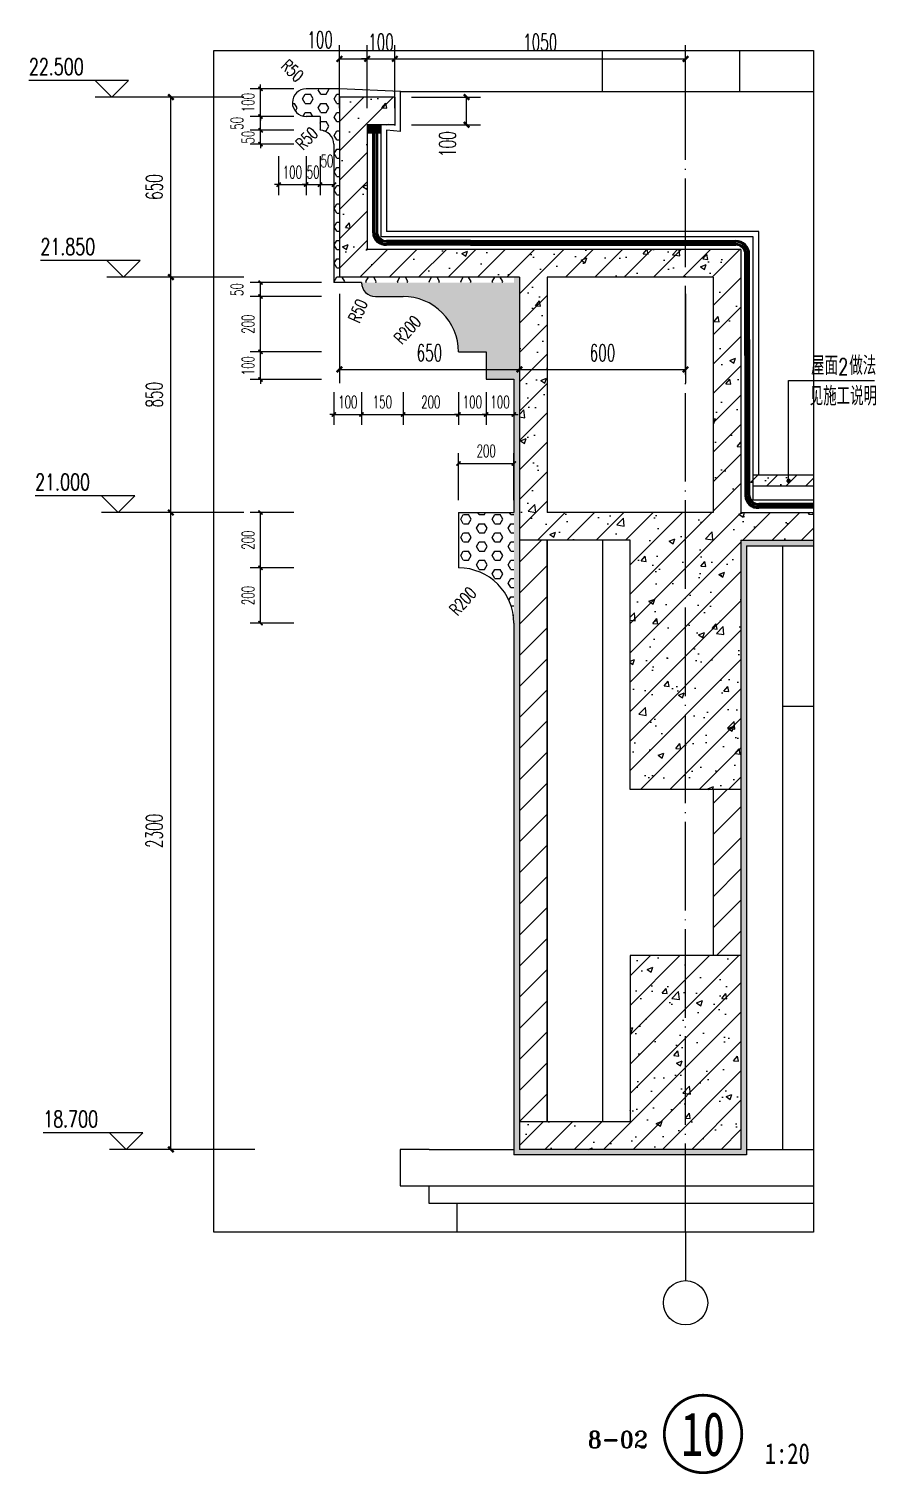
# Model space of a CAD drawing. Extents: x 0 to 125661, y -104936 to 8656.
# Drawn here: x 36969 to 40030, y -74824 to -69605 of the extents above; entities that cross this region are included whole.
import ezdxf
from ezdxf.enums import TextEntityAlignment as Align

# ---------------------------------------------------------------- set-up
doc = ezdxf.new("R2010")
doc.units = 0
doc.header["$LTSCALE"] = 800
doc.header["$MEASUREMENT"] = 0
doc.linetypes.add('DOTE', pattern=[2.42, 2, -0.2, 0.02, -0.2])
doc.linetypes.add('HIDDEN2', pattern=[0.1875, 0.125, -0.0625])
doc.layers.get('0').update_dxf_attribs({"linetype": 'CONTINUOUS'})
doc.layers.get('Defpoints').update_dxf_attribs({"color": 1, "linetype": 'CONTINUOUS'})
for name, color, linetype in [('A-立面看线', 117, 'CONTINUOUS'), ('A-装饰构件', 197, 'CONTINUOUS'), ('AXIS', 3, 'CONTINUOUS'), ('AXIS_TEXT', 7, 'CONTINUOUS'), ('DIM_ELEV', 3, 'CONTINUOUS'), ('DIM_IDEN', 3, 'CONTINUOUS'), ('DIM_LEAD', 3, 'CONTINUOUS'), ('DOTE', 28, 'CONTINUOUS'), ('PUB_DIM', 3, 'CONTINUOUS'), ('PUB_HATCH', 8, 'CONTINUOUS'), ('PUB_TEXT', 7, 'CONTINUOUS'), ('QIANG', 167, 'CONTINUOUS'), ('WALL', 50, 'CONTINUOUS'), ('图框', 107, 'CONTINUOUS'), ('看线1', 7, 'CONTINUOUS'), ('防水', 249, 'CONTINUOUS'), ('面层', 123, 'CONTINUOUS')]:
    doc.layers.add(name, color=color, linetype=linetype)
doc.styles.add('_TCH_DIM', font='SIMPLEX', dxfattribs={"bigfont": 'GBCBIG'})
doc.styles.add('COMPLEX', font='COMPLEX')
doc.styles.add('DIM_FONT', font='SIMPLEX.shx', dxfattribs={"width": 0.6})
doc.styles.add('ht', font='SIMHEI.TTF')
doc.styles.add('TKZ1_tjhts.shx', font='tjromant.shx', dxfattribs={"bigfont": 'tjhts.shx'})
doc.styles.add('房间名称', font='SIMHEI.TTF', dxfattribs={"width": 0.8})
doc.dimstyles.new('DIMN15', dxfattribs={"dimscale": 0.15, "dimtxt": 300, "dimasz": 100, "dimexe": 250, "dimexo": 300, "dimgap": 150, "dimtad": 1, "dimdec": 0, "dimzin": 0, "dimdsep": 46, "dimtxsty": 'DIM_FONT', "dimblk": 'ARCHTICK', "dimcen": 0.09, "dimclrt": 7, "dimazin": 2, "dimtfac": 1, "dimtdec": 0, "dimtix": 1, "dimtmove": 2, "dimatfit": 3, "dimfxl": 0, "dimtolj": 1, "dimtzin": 0, "dimarcsym": 0})
doc.dimstyles.new('DIMN20', dxfattribs={"dimscale": 0.2, "dimtxt": 300, "dimasz": 100, "dimexe": 250, "dimexo": 300, "dimgap": 150, "dimtad": 1, "dimdec": 0, "dimzin": 0, "dimdsep": 46, "dimtxsty": 'DIM_FONT', "dimblk": 'ARCHTICK', "dimcen": 0.09, "dimclrt": 7, "dimazin": 2, "dimtfac": 1, "dimtdec": 0, "dimtix": 1, "dimtmove": 2, "dimatfit": 3, "dimfxl": 0, "dimtolj": 1, "dimtzin": 0, "dimarcsym": 0})
pattern_1 = [(0, (-236181.567, -91090.367), (0, 32.99556), [19.05, -38.1]), (120, (-236181.567, -91090.367), (-28.574993, -16.49778), [19.05, -38.1]), (60, (-236162.517, -91090.367), (-28.574993, 16.49778), [19.05, -38.1])]

# ---------------------------------------------------------------- blocks, each defined once
blk = doc.blocks.new('_ArchTick')
at = {"color": 0, "linetype": 'ByBlock', "const_width": 0.4}
blk.add_lwpolyline([(-0.5, -0.5), (0.5, 0.5)], dxfattribs=at)
blk = doc.blocks.new('*D614')
at = {"layer": 'Defpoints', "color": 0}
for p in [(37805.9, -71351.5), (37970.9, -71351.5), (37970.9, -71551.5)]:
    blk.add_point(p, dxfattribs=at)
at = {"layer": 'PUB_DIM', "color": 0, "lineweight": -2}
for p, q in [((37925.9, -71351.5), (37768.4, -71351.5)), ((37805.9, -71551.5), (37805.9, -71351.5)), ((37925.9, -71551.5), (37768.4, -71551.5))]:
    blk.add_line(p, q, dxfattribs=at)
at = {"layer": 'PUB_DIM', "color": 0, "lineweight": -2, "xscale": 15, "yscale": 15, "zscale": 15}
for p, rotation in [((37805.9, -71351.5), 90), ((37805.9, -71551.5), 270)]:
    blk.add_blockref('_ArchTick', p, dxfattribs=dict(at, rotation=rotation))
at = {"layer": 'PUB_DIM', "color": 7, "insert": (37760.9, -71451.5), "char_height": 45, "attachment_point": 5, "rotation": 90, "style": 'DIM_FONT'}
blk.add_mtext('\\A1;200', dxfattribs=at)
blk = doc.blocks.new('*D615')
at = {"layer": 'Defpoints', "color": 0}
for p in [(37805.9, -71551.5), (37970.9, -71551.5), (37970.9, -71751.5)]:
    blk.add_point(p, dxfattribs=at)
at = {"layer": 'PUB_DIM', "color": 0, "lineweight": -2}
for p, q in [((37925.9, -71551.5), (37768.4, -71551.5)), ((37805.9, -71751.5), (37805.9, -71551.5)), ((37925.9, -71751.5), (37768.4, -71751.5))]:
    blk.add_line(p, q, dxfattribs=at)
at = {"layer": 'PUB_DIM', "color": 0, "lineweight": -2, "xscale": 15, "yscale": 15, "zscale": 15}
for p, rotation in [((37805.9, -71551.5), 90), ((37805.9, -71751.5), 270)]:
    blk.add_blockref('_ArchTick', p, dxfattribs=dict(at, rotation=rotation))
at = {"layer": 'PUB_DIM', "color": 7, "insert": (37760.9, -71651.5), "char_height": 45, "attachment_point": 5, "rotation": 90, "style": 'DIM_FONT'}
blk.add_mtext('\\A1;200', dxfattribs=at)
blk = doc.blocks.new('*D616')
at = {"layer": 'Defpoints', "color": 0}
for p in [(37805.9, -70521.5), (38070.9, -70521.5), (38070.9, -70571.5)]:
    blk.add_point(p, dxfattribs=at)
at = {"layer": 'PUB_DIM', "color": 0, "lineweight": -2}
for p, q in [((38025.9, -70521.5), (37768.4, -70521.5)), ((37805.9, -70571.5), (37805.9, -70521.5)), ((38025.9, -70571.5), (37768.4, -70571.5))]:
    blk.add_line(p, q, dxfattribs=at)
at = {"layer": 'PUB_DIM', "color": 0, "lineweight": -2, "xscale": 15, "yscale": 15, "zscale": 15}
for p, rotation in [((37805.9, -70521.5), 90), ((37805.9, -70571.5), 270)]:
    blk.add_blockref('_ArchTick', p, dxfattribs=dict(at, rotation=rotation))
at = {"layer": 'PUB_DIM', "color": 7, "insert": (37720.7, -70546.5), "char_height": 45, "attachment_point": 5, "rotation": 90, "style": 'DIM_FONT'}
blk.add_mtext('\\A1;50', dxfattribs=at)
blk = doc.blocks.new('*D617')
at = {"layer": 'Defpoints', "color": 0}
for p in [(37805.9, -70571.5), (38070.9, -70571.5), (38070.9, -70771.5)]:
    blk.add_point(p, dxfattribs=at)
at = {"layer": 'PUB_DIM', "color": 0, "lineweight": -2}
for p, q in [((38025.9, -70571.5), (37768.4, -70571.5)), ((37805.9, -70771.5), (37805.9, -70571.5)), ((38025.9, -70771.5), (37768.4, -70771.5))]:
    blk.add_line(p, q, dxfattribs=at)
at = {"layer": 'PUB_DIM', "color": 0, "lineweight": -2, "xscale": 15, "yscale": 15, "zscale": 15}
for p, rotation in [((37805.9, -70571.5), 90), ((37805.9, -70771.5), 270)]:
    blk.add_blockref('_ArchTick', p, dxfattribs=dict(at, rotation=rotation))
at = {"layer": 'PUB_DIM', "color": 7, "insert": (37760.9, -70671.5), "char_height": 45, "attachment_point": 5, "rotation": 90, "style": 'DIM_FONT'}
blk.add_mtext('\\A1;200', dxfattribs=at)
blk = doc.blocks.new('*D618')
at = {"layer": 'Defpoints', "color": 0}
for p in [(37805.9, -70771.5), (38070.9, -70771.5), (38070.9, -70871.5)]:
    blk.add_point(p, dxfattribs=at)
at = {"layer": 'PUB_DIM', "color": 0, "lineweight": -2}
for p, q in [((37805.9, -70771.5), (37805.9, -70756.5)), ((38025.9, -70771.5), (37768.4, -70771.5)), ((37805.9, -70871.5), (37805.9, -70771.5)), ((38025.9, -70871.5), (37768.4, -70871.5)), ((37805.9, -70871.5), (37805.9, -70886.5))]:
    blk.add_line(p, q, dxfattribs=at)
at = {"layer": 'PUB_DIM', "color": 0, "lineweight": -2, "xscale": 15, "yscale": 15, "zscale": 15}
for p, rotation in [((37805.9, -70771.5), 270), ((37805.9, -70871.5), 90)]:
    blk.add_blockref('_ArchTick', p, dxfattribs=dict(at, rotation=rotation))
at = {"layer": 'PUB_DIM', "color": 7, "insert": (37760.9, -70821.5), "char_height": 45, "attachment_point": 5, "rotation": 90, "style": 'DIM_FONT'}
blk.add_mtext('\\A1;100', dxfattribs=at)
blk = doc.blocks.new('*D619')
at = {"layer": 'Defpoints', "color": 0}
for p in [(37805.9, -69821.4), (37970.9, -69821.4), (37970.9, -69921.5)]:
    blk.add_point(p, dxfattribs=at)
at = {"layer": 'PUB_DIM', "color": 0, "lineweight": -2}
for p, q in [((37925.9, -69821.4), (37768.4, -69821.4)), ((37805.9, -69821.4), (37805.9, -69806.4)), ((37805.9, -69921.5), (37805.9, -69821.4)), ((37925.9, -69921.5), (37768.4, -69921.5)), ((37805.9, -69921.5), (37805.9, -69936.5))]:
    blk.add_line(p, q, dxfattribs=at)
at = {"layer": 'PUB_DIM', "color": 0, "lineweight": -2, "xscale": 15, "yscale": 15, "zscale": 15}
for p, rotation in [((37805.9, -69821.4), 270), ((37805.9, -69921.5), 90)]:
    blk.add_blockref('_ArchTick', p, dxfattribs=dict(at, rotation=rotation))
at = {"layer": 'PUB_DIM', "color": 7, "insert": (37760.9, -69871.4), "char_height": 45, "attachment_point": 5, "rotation": 90, "style": 'DIM_FONT'}
blk.add_mtext('\\A1;100', dxfattribs=at)
blk = doc.blocks.new('*D620')
at = {"layer": 'Defpoints', "color": 0}
for p in [(37805.9, -69921.5), (37970.9, -69921.5), (37970.9, -69971.5)]:
    blk.add_point(p, dxfattribs=at)
at = {"layer": 'PUB_DIM', "color": 0, "lineweight": -2}
for p, q in [((37925.9, -69921.5), (37768.4, -69921.5)), ((37805.9, -69971.5), (37805.9, -69921.5)), ((37925.9, -69971.5), (37768.4, -69971.5))]:
    blk.add_line(p, q, dxfattribs=at)
at = {"layer": 'PUB_DIM', "color": 0, "lineweight": -2, "xscale": 15, "yscale": 15, "zscale": 15}
for p, rotation in [((37805.9, -69921.5), 90), ((37805.9, -69971.5), 270)]:
    blk.add_blockref('_ArchTick', p, dxfattribs=dict(at, rotation=rotation))
at = {"layer": 'PUB_DIM', "color": 7, "insert": (37720.7, -69946.5), "char_height": 45, "attachment_point": 5, "rotation": 90, "style": 'DIM_FONT'}
blk.add_mtext('\\A1;50', dxfattribs=at)
blk = doc.blocks.new('*D621')
at = {"layer": 'Defpoints', "color": 0}
for p in [(37805.9, -69971.5), (37970.9, -69971.5), (37970.9, -70021.5)]:
    blk.add_point(p, dxfattribs=at)
at = {"layer": 'PUB_DIM', "color": 0, "lineweight": -2}
for p, q in [((37925.9, -69971.5), (37768.4, -69971.5)), ((37805.9, -69971.5), (37805.9, -69956.5)), ((37805.9, -70021.5), (37805.9, -69971.5)), ((37925.9, -70021.5), (37768.4, -70021.5)), ((37805.9, -70021.5), (37805.9, -70036.5))]:
    blk.add_line(p, q, dxfattribs=at)
at = {"layer": 'PUB_DIM', "color": 0, "lineweight": -2, "xscale": 15, "yscale": 15, "zscale": 15}
for p, rotation in [((37805.9, -69971.5), 270), ((37805.9, -70021.5), 90)]:
    blk.add_blockref('_ArchTick', p, dxfattribs=dict(at, rotation=rotation))
at = {"layer": 'PUB_DIM', "color": 7, "insert": (37760.9, -69996.5), "char_height": 45, "attachment_point": 5, "rotation": 90, "style": 'DIM_FONT'}
blk.add_mtext('\\A1;50', dxfattribs=at)
blk = doc.blocks.new('*D622')
at = {"layer": 'Defpoints', "color": 0}
for p in [(38020.9, -70019.8), (38070.9, -70019.8), (38070.9, -70167.7)]:
    blk.add_point(p, dxfattribs=at)
at = {"layer": 'PUB_DIM', "color": 0, "lineweight": -2}
for p, q in [((38020.9, -70064.8), (38020.9, -70205.2)), ((38070.9, -70064.8), (38070.9, -70205.2)), ((38020.9, -70167.7), (38070.9, -70167.7))]:
    blk.add_line(p, q, dxfattribs=at)
at = {"layer": 'PUB_DIM', "color": 0, "lineweight": -2, "xscale": 15, "yscale": 15, "zscale": 15, "rotation": 180}
blk.add_blockref('_ArchTick', (38020.9, -70167.7), dxfattribs=at)
at = {"layer": 'PUB_DIM', "color": 0, "lineweight": -2, "xscale": 15, "yscale": 15, "zscale": 15}
blk.add_blockref('_ArchTick', (38070.9, -70167.7), dxfattribs=at)
at = {"layer": 'PUB_DIM', "color": 7, "insert": (38045.9, -70082.6), "char_height": 45, "attachment_point": 5, "style": 'DIM_FONT'}
blk.add_mtext('\\A1;50', dxfattribs=at)
blk = doc.blocks.new('*D623')
at = {"layer": 'Defpoints', "color": 0}
for p in [(37970.7, -70019.8), (38020.9, -70019.8), (38020.9, -70167.7)]:
    blk.add_point(p, dxfattribs=at)
at = {"layer": 'PUB_DIM', "color": 0, "lineweight": -2}
for p, q in [((37970.7, -70064.8), (37970.7, -70205.2)), ((38020.9, -70064.8), (38020.9, -70205.2)), ((37970.7, -70167.7), (37955.7, -70167.7)), ((37970.7, -70167.7), (38020.9, -70167.7)), ((38020.9, -70167.7), (38035.9, -70167.7))]:
    blk.add_line(p, q, dxfattribs=at)
at = {"layer": 'PUB_DIM', "color": 0, "lineweight": -2, "xscale": 15, "yscale": 15, "zscale": 15}
blk.add_blockref('_ArchTick', (37970.7, -70167.7), dxfattribs=at)
at = {"layer": 'PUB_DIM', "color": 0, "lineweight": -2, "xscale": 15, "yscale": 15, "zscale": 15, "rotation": 180}
blk.add_blockref('_ArchTick', (38020.9, -70167.7), dxfattribs=at)
at = {"layer": 'PUB_DIM', "color": 7, "insert": (37995.8, -70122.7), "char_height": 45, "attachment_point": 5, "style": 'DIM_FONT'}
blk.add_mtext('\\A1;50', dxfattribs=at)
blk = doc.blocks.new('*D624')
at = {"layer": 'Defpoints', "color": 0}
for p in [(37870.9, -70019.8), (37970.7, -70019.8), (37970.7, -70167.7)]:
    blk.add_point(p, dxfattribs=at)
at = {"layer": 'PUB_DIM', "color": 0, "lineweight": -2}
for p, q in [((37870.9, -70064.8), (37870.9, -70205.2)), ((37970.7, -70064.8), (37970.7, -70205.2)), ((37870.9, -70167.7), (37855.9, -70167.7)), ((37870.9, -70167.7), (37970.7, -70167.7)), ((37970.7, -70167.7), (37985.7, -70167.7))]:
    blk.add_line(p, q, dxfattribs=at)
at = {"layer": 'PUB_DIM', "color": 0, "lineweight": -2, "xscale": 15, "yscale": 15, "zscale": 15}
blk.add_blockref('_ArchTick', (37870.9, -70167.7), dxfattribs=at)
at = {"layer": 'PUB_DIM', "color": 0, "lineweight": -2, "xscale": 15, "yscale": 15, "zscale": 15, "rotation": 180}
blk.add_blockref('_ArchTick', (37970.7, -70167.7), dxfattribs=at)
at = {"layer": 'PUB_DIM', "color": 7, "insert": (37920.8, -70122.7), "char_height": 45, "attachment_point": 5, "style": 'DIM_FONT'}
blk.add_mtext('\\A1;100', dxfattribs=at)
blk = doc.blocks.new('*D625')
at = {"layer": 'Defpoints', "color": 0}
for p in [(38721.1, -71174.4), (38521.1, -71351.5), (38721.1, -71351.5)]:
    blk.add_point(p, dxfattribs=at)
at = {"layer": 'PUB_DIM', "color": 0, "lineweight": -2}
for p, q in [((38521.1, -71306.5), (38521.1, -71136.9)), ((38521.1, -71174.4), (38721.1, -71174.4)), ((38721.1, -71306.5), (38721.1, -71136.9))]:
    blk.add_line(p, q, dxfattribs=at)
at = {"layer": 'PUB_DIM', "color": 0, "lineweight": -2, "xscale": 15, "yscale": 15, "zscale": 15, "rotation": 180}
blk.add_blockref('_ArchTick', (38521.1, -71174.4), dxfattribs=at)
at = {"layer": 'PUB_DIM', "color": 0, "lineweight": -2, "xscale": 15, "yscale": 15, "zscale": 15}
blk.add_blockref('_ArchTick', (38721.1, -71174.4), dxfattribs=at)
at = {"layer": 'PUB_DIM', "color": 7, "insert": (38621.1, -71129.4), "char_height": 45, "attachment_point": 5, "style": 'DIM_FONT'}
blk.add_mtext('\\A1;200', dxfattribs=at)
blk = doc.blocks.new('*D626')
at = {"layer": 'Defpoints', "color": 0}
for p in [(38070.9, -70871.5), (38171, -70871.5), (38171, -70997.8)]:
    blk.add_point(p, dxfattribs=at)
at = {"layer": 'PUB_DIM', "color": 0, "lineweight": -2}
for p, q in [((38070.9, -70916.5), (38070.9, -71035.3)), ((38171, -70916.5), (38171, -71035.3)), ((38070.9, -70997.8), (38055.9, -70997.8)), ((38070.9, -70997.8), (38171, -70997.8)), ((38171, -70997.8), (38186, -70997.8))]:
    blk.add_line(p, q, dxfattribs=at)
at = {"layer": 'PUB_DIM', "color": 0, "lineweight": -2, "xscale": 15, "yscale": 15, "zscale": 15}
blk.add_blockref('_ArchTick', (38070.9, -70997.8), dxfattribs=at)
at = {"layer": 'PUB_DIM', "color": 0, "lineweight": -2, "xscale": 15, "yscale": 15, "zscale": 15, "rotation": 180}
blk.add_blockref('_ArchTick', (38171, -70997.8), dxfattribs=at)
at = {"layer": 'PUB_DIM', "color": 7, "insert": (38121, -70952.8), "char_height": 45, "attachment_point": 5, "style": 'DIM_FONT'}
blk.add_mtext('\\A1;100', dxfattribs=at)
blk = doc.blocks.new('*D627')
at = {"layer": 'Defpoints', "color": 0}
for p in [(38171, -70871.5), (38321, -70871.5), (38321, -70997.8)]:
    blk.add_point(p, dxfattribs=at)
at = {"layer": 'PUB_DIM', "color": 0, "lineweight": -2}
for p, q in [((38171, -70916.5), (38171, -71035.3)), ((38321, -70916.5), (38321, -71035.3)), ((38171, -70997.8), (38321, -70997.8))]:
    blk.add_line(p, q, dxfattribs=at)
at = {"layer": 'PUB_DIM', "color": 0, "lineweight": -2, "xscale": 15, "yscale": 15, "zscale": 15, "rotation": 180}
blk.add_blockref('_ArchTick', (38171, -70997.8), dxfattribs=at)
at = {"layer": 'PUB_DIM', "color": 0, "lineweight": -2, "xscale": 15, "yscale": 15, "zscale": 15}
blk.add_blockref('_ArchTick', (38321, -70997.8), dxfattribs=at)
at = {"layer": 'PUB_DIM', "color": 7, "insert": (38246, -70952.8), "char_height": 45, "attachment_point": 5, "style": 'DIM_FONT'}
blk.add_mtext('\\A1;150', dxfattribs=at)
blk = doc.blocks.new('*D628')
at = {"layer": 'Defpoints', "color": 0}
for p in [(38321, -70871.5), (38521, -70871.5), (38521, -70997.8)]:
    blk.add_point(p, dxfattribs=at)
at = {"layer": 'PUB_DIM', "color": 0, "lineweight": -2}
for p, q in [((38321, -70916.5), (38321, -71035.3)), ((38521, -70916.5), (38521, -71035.3)), ((38321, -70997.8), (38521, -70997.8))]:
    blk.add_line(p, q, dxfattribs=at)
at = {"layer": 'PUB_DIM', "color": 0, "lineweight": -2, "xscale": 15, "yscale": 15, "zscale": 15, "rotation": 180}
blk.add_blockref('_ArchTick', (38321, -70997.8), dxfattribs=at)
at = {"layer": 'PUB_DIM', "color": 0, "lineweight": -2, "xscale": 15, "yscale": 15, "zscale": 15}
blk.add_blockref('_ArchTick', (38521, -70997.8), dxfattribs=at)
at = {"layer": 'PUB_DIM', "color": 7, "insert": (38421, -70952.8), "char_height": 45, "attachment_point": 5, "style": 'DIM_FONT'}
blk.add_mtext('\\A1;200', dxfattribs=at)
blk = doc.blocks.new('*D629')
at = {"layer": 'Defpoints', "color": 0}
for p in [(38521, -70871.5), (38621.1, -70871.5), (38621.1, -70997.8)]:
    blk.add_point(p, dxfattribs=at)
at = {"layer": 'PUB_DIM', "color": 0, "lineweight": -2}
for p, q in [((38521, -70916.5), (38521, -71035.3)), ((38621.1, -70916.5), (38621.1, -71035.3)), ((38521, -70997.8), (38506, -70997.8)), ((38521, -70997.8), (38621.1, -70997.8)), ((38621.1, -70997.8), (38636.1, -70997.8))]:
    blk.add_line(p, q, dxfattribs=at)
at = {"layer": 'PUB_DIM', "color": 0, "lineweight": -2, "xscale": 15, "yscale": 15, "zscale": 15}
blk.add_blockref('_ArchTick', (38521, -70997.8), dxfattribs=at)
at = {"layer": 'PUB_DIM', "color": 0, "lineweight": -2, "xscale": 15, "yscale": 15, "zscale": 15, "rotation": 180}
blk.add_blockref('_ArchTick', (38621.1, -70997.8), dxfattribs=at)
at = {"layer": 'PUB_DIM', "color": 7, "insert": (38571.1, -70952.8), "char_height": 45, "attachment_point": 5, "style": 'DIM_FONT'}
blk.add_mtext('\\A1;100', dxfattribs=at)
blk = doc.blocks.new('*D630')
at = {"layer": 'Defpoints', "color": 0}
for p in [(38621.1, -70871.5), (38721.1, -70871.5), (38721.1, -70997.8)]:
    blk.add_point(p, dxfattribs=at)
at = {"layer": 'PUB_DIM', "color": 0, "lineweight": -2}
for p, q in [((38621.1, -70916.5), (38621.1, -71035.3)), ((38721.1, -70916.5), (38721.1, -71035.3)), ((38621.1, -70997.8), (38606.1, -70997.8)), ((38621.1, -70997.8), (38721.1, -70997.8)), ((38721.1, -70997.8), (38736.1, -70997.8))]:
    blk.add_line(p, q, dxfattribs=at)
at = {"layer": 'PUB_DIM', "color": 0, "lineweight": -2, "xscale": 15, "yscale": 15, "zscale": 15}
blk.add_blockref('_ArchTick', (38621.1, -70997.8), dxfattribs=at)
at = {"layer": 'PUB_DIM', "color": 0, "lineweight": -2, "xscale": 15, "yscale": 15, "zscale": 15, "rotation": 180}
blk.add_blockref('_ArchTick', (38721.1, -70997.8), dxfattribs=at)
at = {"layer": 'PUB_DIM', "color": 7, "insert": (38671.1, -70952.8), "char_height": 45, "attachment_point": 5, "style": 'DIM_FONT'}
blk.add_mtext('\\A1;100', dxfattribs=at)
blk = doc.blocks.new('*D631')
at = {"layer": 'Defpoints', "color": 0}
for p in [(38290.9, -69851.5), (38550.3, -69851.5), (38290.9, -69951.5)]:
    blk.add_point(p, dxfattribs=at)
at = {"layer": 'PUB_DIM', "color": 0, "lineweight": -2}
for p, q in [((38350.9, -69851.5), (38600.3, -69851.5)), ((38550.3, -69951.5), (38550.3, -69851.5)), ((38350.9, -69951.5), (38600.3, -69951.5))]:
    blk.add_line(p, q, dxfattribs=at)
at = {"layer": 'PUB_DIM', "color": 0, "lineweight": -2, "xscale": 20, "yscale": 20, "zscale": 20}
for p, rotation in [((38550.3, -69851.5), 90), ((38550.3, -69951.5), 270)]:
    blk.add_blockref('_ArchTick', p, dxfattribs=dict(at, rotation=rotation))
at = {"layer": 'PUB_DIM', "color": 7, "insert": (38481.3, -70021.5), "char_height": 60, "attachment_point": 5, "rotation": 90, "style": 'DIM_FONT'}
blk.add_mtext('\\A1;100', dxfattribs=at)
blk = doc.blocks.new('*D632')
at = {"layer": 'Defpoints', "color": 0}
for p in [(37482, -71351.5), (37805.9, -71351.5), (37805.9, -73651.5)]:
    blk.add_point(p, dxfattribs=at)
at = {"layer": 'PUB_DIM', "color": 0, "lineweight": -2}
for p, q in [((37745.9, -71351.5), (37432, -71351.5)), ((37482, -73651.5), (37482, -71351.5)), ((37745.9, -73651.5), (37432, -73651.5))]:
    blk.add_line(p, q, dxfattribs=at)
at = {"layer": 'PUB_DIM', "color": 0, "lineweight": -2, "xscale": 20, "yscale": 20, "zscale": 20}
for p, rotation in [((37482, -71351.5), 90), ((37482, -73651.5), 270)]:
    blk.add_blockref('_ArchTick', p, dxfattribs=dict(at, rotation=rotation))
at = {"layer": 'PUB_DIM', "color": 7, "insert": (37422, -72501.5), "char_height": 60, "attachment_point": 5, "rotation": 90, "style": 'DIM_FONT'}
blk.add_mtext('\\A1;2300', dxfattribs=at)
blk = doc.blocks.new('*D633')
at = {"layer": 'Defpoints', "color": 0}
for p in [(37482, -70501.5), (37805.9, -70501.5), (37805.9, -71351.5)]:
    blk.add_point(p, dxfattribs=at)
at = {"layer": 'PUB_DIM', "color": 0, "lineweight": -2}
for p, q in [((37745.9, -70501.5), (37432, -70501.5)), ((37482, -71351.5), (37482, -70501.5)), ((37745.9, -71351.5), (37432, -71351.5))]:
    blk.add_line(p, q, dxfattribs=at)
at = {"layer": 'PUB_DIM', "color": 0, "lineweight": -2, "xscale": 20, "yscale": 20, "zscale": 20}
for p, rotation in [((37482, -70501.5), 90), ((37482, -71351.5), 270)]:
    blk.add_blockref('_ArchTick', p, dxfattribs=dict(at, rotation=rotation))
at = {"layer": 'PUB_DIM', "color": 7, "insert": (37422, -70926.5), "char_height": 60, "attachment_point": 5, "rotation": 90, "style": 'DIM_FONT'}
blk.add_mtext('\\A1;850', dxfattribs=at)
blk = doc.blocks.new('*D634')
at = {"layer": 'Defpoints', "color": 0}
for p in [(37482, -69851.5), (37805.9, -69851.5), (37805.9, -70501.5)]:
    blk.add_point(p, dxfattribs=at)
at = {"layer": 'PUB_DIM', "color": 0, "lineweight": -2}
for p, q in [((37745.9, -69851.5), (37432, -69851.5)), ((37482, -70501.5), (37482, -69851.5)), ((37745.9, -70501.5), (37432, -70501.5))]:
    blk.add_line(p, q, dxfattribs=at)
at = {"layer": 'PUB_DIM', "color": 0, "lineweight": -2, "xscale": 20, "yscale": 20, "zscale": 20}
for p, rotation in [((37482, -69851.5), 90), ((37482, -70501.5), 270)]:
    blk.add_blockref('_ArchTick', p, dxfattribs=dict(at, rotation=rotation))
at = {"layer": 'PUB_DIM', "color": 7, "insert": (37422, -70176.5), "char_height": 60, "attachment_point": 5, "rotation": 90, "style": 'DIM_FONT'}
blk.add_mtext('\\A1;650', dxfattribs=at)
blk = doc.blocks.new('*D635')
at = {"layer": 'Defpoints', "color": 0}
for p in [(38090.9, -70501.5), (38741.1, -70501.5), (38741.1, -70835)]:
    blk.add_point(p, dxfattribs=at)
at = {"layer": 'PUB_DIM', "color": 0, "lineweight": -2}
for p, q in [((38090.9, -70561.5), (38090.9, -70885)), ((38741.1, -70561.5), (38741.1, -70885)), ((38090.9, -70835), (38741.1, -70835))]:
    blk.add_line(p, q, dxfattribs=at)
at = {"layer": 'PUB_DIM', "color": 0, "lineweight": -2, "xscale": 20, "yscale": 20, "zscale": 20, "rotation": 180}
blk.add_blockref('_ArchTick', (38090.9, -70835), dxfattribs=at)
at = {"layer": 'PUB_DIM', "color": 0, "lineweight": -2, "xscale": 20, "yscale": 20, "zscale": 20}
blk.add_blockref('_ArchTick', (38741.1, -70835), dxfattribs=at)
at = {"layer": 'PUB_DIM', "color": 7, "insert": (38416, -70775), "char_height": 60, "attachment_point": 5, "style": 'DIM_FONT'}
blk.add_mtext('\\A1;650', dxfattribs=at)
blk = doc.blocks.new('*D636')
at = {"layer": 'Defpoints', "color": 0}
for p in [(38741.1, -70501.5), (39341.3, -70501.5), (39341.3, -70835)]:
    blk.add_point(p, dxfattribs=at)
at = {"layer": 'PUB_DIM', "color": 0, "lineweight": -2}
for p, q in [((38741.1, -70561.5), (38741.1, -70885)), ((39341.3, -70561.5), (39341.3, -70885)), ((38741.1, -70835), (39341.3, -70835))]:
    blk.add_line(p, q, dxfattribs=at)
at = {"layer": 'PUB_DIM', "color": 0, "lineweight": -2, "xscale": 20, "yscale": 20, "zscale": 20, "rotation": 180}
blk.add_blockref('_ArchTick', (38741.1, -70835), dxfattribs=at)
at = {"layer": 'PUB_DIM', "color": 0, "lineweight": -2, "xscale": 20, "yscale": 20, "zscale": 20}
blk.add_blockref('_ArchTick', (39341.3, -70835), dxfattribs=at)
at = {"layer": 'PUB_DIM', "color": 7, "insert": (39041.2, -70775), "char_height": 60, "attachment_point": 5, "style": 'DIM_FONT'}
blk.add_mtext('\\A1;600', dxfattribs=at)
blk = doc.blocks.new('*D637')
at = {"layer": 'Defpoints', "color": 0}
for p in [(39341.3, -69713.6), (38290.9, -69951.5), (39341.3, -69951.5)]:
    blk.add_point(p, dxfattribs=at)
at = {"layer": 'PUB_DIM', "color": 0, "lineweight": -2}
for p, q in [((38290.9, -69891.5), (38290.9, -69663.6)), ((39341.3, -69891.5), (39341.3, -69663.6)), ((38290.9, -69713.6), (39341.3, -69713.6))]:
    blk.add_line(p, q, dxfattribs=at)
at = {"layer": 'PUB_DIM', "color": 0, "lineweight": -2, "xscale": 20, "yscale": 20, "zscale": 20, "rotation": 180}
blk.add_blockref('_ArchTick', (38290.9, -69713.6), dxfattribs=at)
at = {"layer": 'PUB_DIM', "color": 0, "lineweight": -2, "xscale": 20, "yscale": 20, "zscale": 20}
blk.add_blockref('_ArchTick', (39341.3, -69713.6), dxfattribs=at)
at = {"layer": 'PUB_DIM', "color": 7, "insert": (38816.1, -69653.6), "char_height": 60, "attachment_point": 5, "style": 'DIM_FONT'}
blk.add_mtext('\\A1;1050', dxfattribs=at)
blk = doc.blocks.new('*D638')
at = {"layer": 'Defpoints', "color": 0}
for p in [(38290.9, -69713.6), (38190.9, -69951.5), (38290.9, -69951.5)]:
    blk.add_point(p, dxfattribs=at)
at = {"layer": 'PUB_DIM', "color": 0, "lineweight": -2}
for p, q in [((38190.9, -69891.5), (38190.9, -69663.6)), ((38290.9, -69891.5), (38290.9, -69663.6)), ((38190.9, -69713.6), (38170.9, -69713.6)), ((38190.9, -69713.6), (38290.9, -69713.6)), ((38290.9, -69713.6), (38310.9, -69713.6))]:
    blk.add_line(p, q, dxfattribs=at)
at = {"layer": 'PUB_DIM', "color": 0, "lineweight": -2, "xscale": 20, "yscale": 20, "zscale": 20}
blk.add_blockref('_ArchTick', (38190.9, -69713.6), dxfattribs=at)
at = {"layer": 'PUB_DIM', "color": 0, "lineweight": -2, "xscale": 20, "yscale": 20, "zscale": 20, "rotation": 180}
blk.add_blockref('_ArchTick', (38290.9, -69713.6), dxfattribs=at)
at = {"layer": 'PUB_DIM', "color": 7, "insert": (38240.9, -69653.6), "char_height": 60, "attachment_point": 5, "style": 'DIM_FONT'}
blk.add_mtext('\\A1;100', dxfattribs=at)
blk = doc.blocks.new('*D639')
at = {"layer": 'Defpoints', "color": 0}
for p in [(38190.9, -69713.6), (38090.9, -69951.5), (38190.9, -69951.5)]:
    blk.add_point(p, dxfattribs=at)
at = {"layer": 'PUB_DIM', "color": 0, "lineweight": -2}
for p, q in [((38090.9, -69891.5), (38090.9, -69663.6)), ((38190.9, -69891.5), (38190.9, -69663.6)), ((38090.9, -69713.6), (38190.9, -69713.6))]:
    blk.add_line(p, q, dxfattribs=at)
at = {"layer": 'PUB_DIM', "color": 0, "lineweight": -2, "xscale": 20, "yscale": 20, "zscale": 20, "rotation": 180}
blk.add_blockref('_ArchTick', (38090.9, -69713.6), dxfattribs=at)
at = {"layer": 'PUB_DIM', "color": 0, "lineweight": -2, "xscale": 20, "yscale": 20, "zscale": 20}
blk.add_blockref('_ArchTick', (38190.9, -69713.6), dxfattribs=at)
at = {"layer": 'PUB_DIM', "color": 7, "insert": (38020.9, -69644.6), "char_height": 60, "attachment_point": 5, "style": 'DIM_FONT'}
blk.add_mtext('\\A1;100', dxfattribs=at)
blk = doc.blocks.new('_AXISO')
blk.add_circle((0, 0), 0.5)
at = {"layer": 'AXIS_TEXT', "style": 'COMPLEX', "width": 1.041667}
blk.add_attdef('A', text='', height=0.56, dxfattribs=at).set_placement((-0.25, -0.28), (0.25, -0.28), align=Align.FIT)

msp = doc.modelspace()

# ---------------------------------------------------------------- hatches: boundary and pattern name
at = {"layer": 'PUB_HATCH'}
h = msp.add_hatch(dxfattribs=at)
h.set_pattern_fill('HEX', color=256, scale=20, style=0)
h.set_pattern_definition(pattern_1)
h.paths.add_polyline_path([(38721.1, -70501.5), (38090.9, -70501.5), (38090.9, -69851.5), (38090.9, -69821.5), (38070.9, -69821.5), (38070.9, -70521.5), (38721.1, -70521.5)])
h.paths.add_polyline_path([(38070.9, -69821.5), (37970.9, -69821.4, 0.878833), (37958.2, -69919.8), (37970.9, -69921.5), (38020.9, -69921.5), (38020.9, -69971.5, -0.400857), (38070.9, -70019.8)])
h = msp.add_hatch(dxfattribs=at)
h.set_pattern_fill('钢筋混凝土', color=256, scale=30, style=0)
h.set_pattern_definition([(45, (38090.92, -73651.45), (-53.033, 53.033), []), (50, (38090.92, -73651.45), (215.178, -18.826), [22.5, -247.5]), (355, (38090.92, -73651.45), (-41.625, 225.658), [18, -198]), (100.4514, (38108.85, -73653.02), (173.553, 206.832), [19.122, -210.343]), (46.184, (38090.92, -73591.45), (320.172, -49.656), [33.75, -371.25]), (96.636, (38117.6, -73595.6), (280.399, 292.235), [28.683, -315.514]), (351.184, (38090.92, -73591.45), (280.399, 292.236), [27, -297]), (21, (38120.92, -73606.45), (179.072, -120.786), [22.5, -247.5]), (326, (38120.92, -73606.45), (72.995, 217.545), [18, -198]), (71.4514, (38135.84, -73616.52), (252.067, 96.759), [19.122, -210.343]), (37.5, (38090.92, -73651.45), (3.648, 99.8682), [0, -195.6, 0, -201, 0, -198.75]), (7.5, (38090.92, -73651.45), (78.9209, 118.3235), [0, -114.6, 0, -191.1, 0, -75.75]), (327.5, (38024.02, -73651.45), (160.1467, -6.7665), [0, -75, 0, -234, 0, -310.5]), (317.5, (37994.02, -73651.45), (174.956, 30.0315), [0, -97.5, 0, -155.4, 0, -220.5])])
h.paths.add_polyline_path([(39541.3, -70401.5), (39341.3, -70401.5), (39341.3, -70501.5), (39441.3, -70501.5), (39441.3, -71351.5), (39341.3, -71351.5), (39341.3, -72351.5), (39541.3, -72351.5), (39541.3, -71451.5), (39803.3, -71451.5), (39803.3, -71351.5), (39541.3, -71351.5)])
h.paths.add_polyline_path([(39341.3, -72951.5), (39141.3, -72951.5), (39141.3, -73551.5), (38741.1, -73551.5), (38741.1, -73651.5), (39341.3, -73651.5)])
h.paths.add_polyline_path([(39541.3, -72951.5), (39341.3, -72951.5), (39341.3, -73651.5), (39541.3, -73651.5)])
h.paths.add_polyline_path([(38290.9, -69951.5), (38290.9, -69851.5), (38090.9, -69851.5), (38090.9, -70501.5), (38741.1, -70501.5), (38741.1, -71451.5), (39141.3, -71451.5), (39141.3, -72351.5), (39341.3, -72351.5), (39341.3, -71351.5), (38841.1, -71351.5), (38841.1, -70501.5), (39341.3, -70501.5), (39341.3, -70401.5), (38190.9, -70401.5), (38190.9, -69951.5)])
h = msp.add_hatch(dxfattribs=at)
h.set_pattern_fill('HEX', color=256, scale=20, style=0)
h.set_pattern_definition(pattern_1)
h.paths.add_polyline_path([(38741.1, -70501.5), (38721.1, -70501.5), (38721.1, -73671.5), (39341.3, -73671.5), (39341.3, -73651.5), (38741.1, -73651.5)])
h.paths.add_polyline_path([(39561.3, -71471.5), (39803.3, -71471.5), (39803.3, -71451.5), (39541.3, -71451.5), (39541.3, -73651.5), (39341.3, -73651.5), (39341.3, -73671.5), (39561.3, -73671.5)])
h.paths.add_polyline_path([(38721.1, -70521.5), (38170.9, -70521.5, 0.413123), (38220.8, -70571.5), (38319.1, -70571.5, -0.413831), (38521, -70771.5), (38621.1, -70771.5), (38621.1, -70871.5), (38721.1, -70871.5)])
h = msp.add_hatch(dxfattribs=at)
h.set_pattern_fill('钢筋混^^T^Q', color=256, scale=20, style=0)
h.set_pattern_definition([(45, (38926.097, -71256.453), (-35.3553, 35.3553), []), (50, (38926.1, -71256.45), (143.452, -12.55), [15, -165]), (355, (38926.1, -71256.45), (-27.75, 150.438), [12, -132]), (100.451, (38938.05, -71257.5), (115.702, 137.888), [12.748, -140.228]), (46.184, (38926.1, -71216.45), (213.448, -33.104), [22.5, -247.5]), (96.636, (38943.88, -71219.21), (186.933, 194.824), [19.12, -210.343]), (351.184, (38926.1, -71216.45), (186.93, 194.824), [18, -198]), (21, (38946.1, -71226.45), (119.381, -80.524), [15, -165]), (326, (38946.1, -71226.45), (48.663, 145.03), [12, -132]), (71.451, (38956.05, -71233.16), (168.045, 64.506), [12.748, -140.228]), (37.5, (38926.097, -71256.453), (2.432, 66.5788), [0, -130.4, 0, -134, 0, -132.5]), (7.5, (38926.1, -71256.45), (52.614, 78.8823), [0, -76.4, 0, -127.4, 0, -50.5]), (327.5, (38881.497, -71256.453), (106.7645, -4.511), [0, -50, 0, -156, 0, -207]), (317.5, (38861.5, -71256.45), (116.637, 20.021), [0, -65, 0, -103.6, 0, -147])])
h.paths.add_polyline_path([(39576.1, -71216.5), (39576.1, -71256.5), (39803.3, -71256.5), (39803.3, -71216.5)])
h = msp.add_hatch(dxfattribs=at)
h.set_pattern_fill('HEX', color=256, scale=20, style=0)
h.set_pattern_definition(pattern_1)
h.paths.add_polyline_path([(38721.1, -71351.5), (38521.1, -71351.5), (38521.1, -71551.5, -0.414214), (38721.1, -71751.5)])
h = msp.add_hatch(dxfattribs=at)
h.set_pattern_fill('ANSI31', color=256, scale=50, style=0)
h.set_pattern_definition([(45, (38741.1, -73551.45), (-56.1266, 56.1266), [])])
h.paths.add_polyline_path([(38841.1, -71451.5), (38741.1, -71451.5), (38741.1, -73551.5), (38841.1, -73551.5)])
h.paths.add_polyline_path([(39541.3, -72351.5), (39441.3, -72351.5), (39441.3, -72951.5), (39541.3, -72951.5)])
at = {"layer": '防水'}
msp.add_hatch(color=256, dxfattribs=at).paths.add_polyline_path([(38190.9, -69951.5), (38240.9, -69951.5), (38240.9, -69981.5), (38190.9, -69981.5)])

# ---------------------------------------------------------------- linework, layer by layer
at = {"layer": 'A-立面看线'}
for p, q in [((39041.3, -71451.5), (39041.3, -73551.5)), ((39691.3, -71471.5), (39691.3, -73651.5)), ((39691.3, -72051.5), (39803.3, -72051.5))]:
    msp.add_line(p, q, dxfattribs=at)
at = {"layer": 'A-装饰构件'}
for p, q in [((39040.6, -69683.7), (39040.6, -69831.9)), ((39536, -69683.7), (39536, -69831.9)), ((38310.9, -69831.9), (39803.3, -69831.9)), ((38414.9, -73651.5), (38309.9, -73651.5)), ((38309.9, -73651.5), (38309.9, -73782.8)), ((38309.9, -73782.8), (38414.9, -73782.8)), ((38414.9, -73782.8), (39803.3, -73782.8)), ((38514.9, -73847.5), (38514.9, -73950.5))]:
    msp.add_line(p, q, dxfattribs=at)
for points in [[(38414.9, -73651.5), (38721.1, -73651.5)], [(39561.3, -73651.5), (39803.3, -73651.5)], [(39803.3, -73846.9), (38414.9, -73846.9), (38414.9, -73782.8)]]:
    msp.add_lwpolyline(points, dxfattribs=at)
at = {"layer": 'AXIS'}
msp.add_line((39341.3, -73950.5), (39341.3, -74125.5), dxfattribs=at)
at = {"layer": 'Defpoints'}
msp.add_lwpolyline([(37637.6, -69683.7), (39803.3, -69683.7), (39803.3, -73950.5), (37637.6, -73950.5)], close=True, dxfattribs=at)
at = {"layer": 'DIM_ELEV'}
for p, q in [((37329, -69791.5), (36969, -69791.5)), ((37269, -69851.5), (37209, -69791.5)), ((37269, -69851.5), (37329, -69791.5)), ((37733.4, -69851.5), (37209, -69851.5)), ((37370.6, -70441.5), (37010.6, -70441.5)), ((37310.6, -70501.5), (37250.6, -70441.5)), ((37310.6, -70501.5), (37370.6, -70441.5)), ((37523.6, -70501.5), (37250.6, -70501.5)), ((37351.7, -71291.5), (36991.7, -71291.5)), ((37291.7, -71351.5), (37231.7, -71291.5)), ((37291.7, -71351.5), (37351.7, -71291.5)), ((37431.7, -71351.5), (37231.7, -71351.5)), ((37380.8, -73591.5), (37020.8, -73591.5)), ((37320.8, -73651.5), (37260.8, -73591.5)), ((37320.8, -73651.5), (37380.8, -73591.5)), ((37785.3, -73651.5), (37260.8, -73651.5))]:
    msp.add_line(p, q, dxfattribs=at)
at = {"layer": 'DIM_IDEN', "color": 0, "const_width": 10}
msp.add_lwpolyline([(39544.5, -74679.2, 1), (39264.5, -74679.2, 1)], format="xyb", close=True, dxfattribs=at)
at = {"layer": 'DIM_LEAD'}
for p, q in [((39713.6, -71237.3), (39713.7, -70875)), ((39713.7, -70875), (40024, -70875))]:
    msp.add_line(p, q, dxfattribs=at)
at = {"layer": 'DIM_LEAD', "const_width": 8}
msp.add_lwpolyline([(39713.6, -71241.3, 1), (39713.6, -71233.3, 1)], format="xyb", close=True, dxfattribs=at)
at = {"layer": 'DOTE', "linetype": 'DOTE', "ltscale": 0.2}
msp.add_line((39341.3, -73950.5), (39341.3, -69683.7), dxfattribs=at)
at = {"layer": 'PUB_DIM', "color": 15}
for points in [[(37970.9, -69871.4, 0, 0, 0), (37956.5, -69857.6, 9.9, 0, 0), (37934.8, -69836.8, 0, 0, 0)], [(38020.9, -70021.5, 0, 0, 0), (38034.9, -70007.3, 9.9, 0, 0), (38055.9, -69985.9, 0, 0, 0)], [(38220.9, -70521.5, 0, 0, 0), (38213, -70539.8, 9.9, 0, 0), (38201.1, -70567.4, 0, 0, 0)], [(38321, -70771.5, 0, 0, 0), (38434.2, -70644.6, 9.9, 0, 0), (38454.2, -70622.2, 0, 0, 0)], [(38521.1, -71751.5, 0, 0, 0), (38634.2, -71624.6, 9.9, 0, 0), (38654.2, -71602.2, 0, 0, 0)]]:
    msp.add_lwpolyline(points, format="xyseb", dxfattribs=at)
at = {"layer": 'QIANG'}
for p, q in [((38210.9, -69981.5), (38210.9, -70341.5)), ((38216.9, -69981.5), (38216.9, -70336.5)), ((38221.9, -69981.5), (38221.9, -70336.5)), ((38227.9, -69981.5), (38227.9, -70336.5)), ((38227.9, -69981.5), (38227.9, -70336.5)), ((38227.9, -69981.5), (38227.9, -70336.5)), ((38564.4, -70369.5), (38260.9, -70369.5)), ((38564.4, -70375.5), (38260.9, -70375.5)), ((38564.4, -70380.5), (38260.9, -70380.5)), ((38564.4, -70386.5), (38260.9, -70386.5)), ((38564.4, -70369.5), (39522.8, -70369.5)), ((38564.4, -70375.5), (39522.8, -70375.5)), ((38564.4, -70380.5), (39522.8, -70380.5)), ((38564.4, -70386.5), (39522.8, -70386.5)), ((39555.8, -70784.4), (39555.8, -70419.5)), ((39555.8, -70784.4), (39555.8, -70419.5)), ((39555.8, -70784.4), (39555.8, -70419.5)), ((39561.8, -70784.4), (39561.8, -70419.5)), ((39566.8, -70784.4), (39566.8, -70419.5)), ((39572.8, -70784.4), (39572.8, -70419.5)), ((39555.8, -70727), (39555.8, -71291.5)), ((39561.8, -70727), (39561.8, -71286.5)), ((39566.8, -70727), (39566.8, -71286.5)), ((39572.8, -70727), (39572.8, -71286.5)), ((39572.8, -70727), (39572.8, -71286.5)), ((39572.8, -70727), (39572.8, -71286.5)), ((39803.3, -71319.5), (39605.8, -71319.5)), ((39803.3, -71325.5), (39605.8, -71325.5)), ((39803.3, -71330.5), (39605.8, -71330.5)), ((39803.3, -71336.5), (39605.8, -71336.5))]:
    msp.add_line(p, q, dxfattribs=at)
for centre, radius, start, end in [((38256.9, -70340.7), 45.9, 180.955, 275.0705), ((38260.9, -70336.5), 44, 180, 270), ((38260.9, -70336.5), 39, 180, 270), ((38260.9, -70336.5), 33, 180, 270), ((39522.8, -70419.5), 50, 0, 90), ((39522.8, -70419.5), 44, 0, 90), ((39522.8, -70419.5), 39, 0, 90), ((39522.8, -70419.5), 33, 0, 90), ((39605.8, -71286.5), 44, 180, 270), ((39605.8, -71286.5), 39, 180, 270), ((39605.8, -71286.5), 33, 180, 270), ((39601.8, -71290.7), 45.9, 180.955, 275.0705)]:
    msp.add_arc(centre, radius, start, end, dxfattribs=at)
at = {"layer": 'WALL'}
for p, q in [((38290.9, -69851.5), (38090.9, -69851.5)), ((38090.9, -69851.5), (38090.9, -70501.5)), ((38290.9, -69851.5), (38290.9, -69951.5)), ((38290.9, -69951.5), (38190.9, -69951.5)), ((38190.9, -69951.5), (38190.9, -70401.5)), ((39541.3, -70401.5), (38190.9, -70401.5)), ((39541.3, -70401.5), (39541.3, -71351.5)), ((38741.1, -70501.5), (38090.9, -70501.5)), ((38741.1, -70501.5), (38190.9, -70501.5)), ((38741.1, -70501.5), (38741.1, -73651.5)), ((39441.3, -70501.5), (38841.1, -70501.5)), ((38841.1, -70501.5), (38841.1, -71351.5)), ((39441.3, -70501.5), (39441.3, -71351.5)), ((39441.3, -71351.5), (38841.1, -71351.5)), ((39541.1, -71351.5), (39803.3, -71351.5)), ((39141.3, -71451.5), (38741.1, -71451.5)), ((38841.1, -73551.5), (38841.1, -71451.5)), ((38841.1, -71451.5), (38841.1, -73551.5)), ((39141.3, -72351.5), (39141.3, -71451.5)), ((39541.3, -71451.5), (39541.3, -73651.5)), ((39541.3, -71451.5), (39803.3, -71451.5)), ((39541.3, -72351.5), (39141.3, -72351.5)), ((39441.3, -72351.5), (39441.3, -72951.5)), ((39541.3, -72951.5), (39141.3, -72951.5)), ((39141.3, -72951.5), (39141.3, -73551.5)), ((39141.3, -73551.5), (38741.1, -73551.5)), ((39541.3, -73651.5), (38741.1, -73651.5))]:
    msp.add_line(p, q, dxfattribs=at)
at = {"layer": '看线1'}
for p, q in [((38090.9, -69821.5), (37970.9, -69821.4)), ((38310.9, -69831.9), (38090.9, -69821.5)), ((38090.9, -69851.5), (38090.9, -69821.5)), ((37957.9, -69919.7), (37970.9, -69921.5)), ((38020.9, -69921.5), (37970.9, -69921.5)), ((38020.9, -69921.5), (38020.9, -69971.5)), ((38070.9, -70021.5), (38070.9, -70521.5)), ((38171, -70521.5), (38070.9, -70521.5)), ((38220.8, -70571.5), (38321, -70571.5)), ((38521, -70771.5), (38621.1, -70771.5)), ((38621.1, -70771.5), (38621.1, -70870.5)), ((38621.1, -70870.4), (38721.1, -70870.4)), ((38721.1, -70870.4), (38721.1, -71351.5)), ((38521.1, -71351.5), (38521.1, -71551.5)), ((38521.1, -71351.5), (38721.1, -71351.5)), ((39561.3, -71471.5), (39561.3, -73671.5)), ((39561.3, -71471.5), (39803.3, -71471.5)), ((38721.1, -71751.5), (38721.1, -73671.5)), ((39561.3, -73671.5), (38721.1, -73671.5))]:
    msp.add_line(p, q, dxfattribs=at)
for centre, radius, start, end in [((37970.9, -69871.4), 50, 89.9689, 269.7626), ((38020.7, -70021.7), 50.3, 0.3027, 89.7129), ((38221, -70521.5), 50, 179.9952, 269.7818), ((38321, -70771.5), 200, 359.9991, 90.0017), ((38521.1, -71751.5), 200, 0, 90)]:
    msp.add_arc(centre, radius, start, end, dxfattribs=at)
at = {"layer": '防水', "linetype": 'HIDDEN2', "const_width": 6}
for points in [[(38213.9, -69981.5), (38213.9, -70336.5, 0.414214), (38260.9, -70383.5), (38564.4, -70383.5)], [(38224.9, -69981.5), (38224.9, -70336.5, 0.414214), (38260.9, -70372.5), (38564.4, -70372.5)], [(39569.8, -70784.4), (39569.8, -70419.5, 0.414214), (39522.8, -70372.5), (38564.4, -70372.5)], [(39558.8, -70784.4), (39558.8, -70419.5, 0.414214), (39522.8, -70383.5), (38564.4, -70383.5)], [(39558.8, -70727), (39558.8, -71286.5, 0.414214), (39605.8, -71333.5), (39803.3, -71333.5)], [(39569.8, -70727), (39569.8, -71286.5, 0.414214), (39605.8, -71322.5), (39803.3, -71322.5)]]:
    msp.add_lwpolyline(points, format="xyb", dxfattribs=at)
at = {"layer": '面层'}
for p, q in [((38310.9, -69975.8), (38310.9, -69831.9)), ((38240.9, -69981.5), (38190.9, -69981.5)), ((38240.9, -69951.5), (38240.9, -70356.5)), ((38260.9, -69970.6), (38260.9, -70336.5)), ((38310.9, -69975.8), (38260.9, -69970.6)), ((39606.1, -70336.5), (38260.9, -70336.5)), ((39606.1, -71216.5), (39606.1, -70336.5)), ((39586.1, -70356.5), (38240.9, -70356.5)), ((39586.1, -71306.5), (39586.1, -70356.5)), ((39803.3, -71216.5), (39586.1, -71216.5)), ((39803.3, -71256.5), (39586.1, -71256.5)), ((39803.3, -71306.5), (39586.1, -71306.5))]:
    msp.add_line(p, q, dxfattribs=at)

# ---------------------------------------------------------------- block references
at = {"layer": 'AXIS', "xscale": 160, "yscale": 160, "zscale": 160}
msp.add_blockref('_AXISO', (39341.3, -74205.5), dxfattribs=at)

# ---------------------------------------------------------------- texts
at = {"layer": 'AXIS_TEXT', "color": 0, "style": 'ht', "width": 0.691406}
msp.add_text('10', height=158.39, dxfattribs=at).set_placement((39325.3, -74758.4), (39483.7, -74758.4), align=Align.FIT)
at = {"layer": 'PUB_DIM', "color": 7, "style": '_TCH_DIM', "width": 0.705882}
for s, rotation, p in [('R50', 316.2033, (37875.9, -69743.7)), ('R50', 45.4422, (37959.9, -70045.8)), ('R50', 66.6282, (38162, -70670.2)), ('R200', 48.2581, (38316.9, -70747.6)), ('R200', 48.2823, (38516.9, -71727.7))]:
    msp.add_text(s, height=44.62, rotation=rotation, dxfattribs=at).set_placement(p)
at = {"layer": 'PUB_TEXT'}
for s, height, style, width, p in [('22.500', 59.5, '_TCH_DIM', 0.705882, (36969, -69771.5)), ('21.850', 59.5, '_TCH_DIM', 0.705882, (37010.6, -70421.5)), ('2', 59.5, '_TCH_DIM', 0.705882, (39893.1, -70855)), ('21.000', 59.5, '_TCH_DIM', 0.705882, (36991.7, -71271.5)), ('18.700', 59.5, '_TCH_DIM', 0.705882, (37020.8, -73571.5)), ('1:20', 74.68, '房间名称', 0.8, (39627.6, -74787.2))]:
    msp.add_text(s, height=height, dxfattribs=dict(at, style=style, width=width)).set_placement(p)
at = {"layer": 'PUB_TEXT', "style": '_TCH_DIM'}
for s, p in [('屋面', (39794.8, -70855)), ('做法', (39933.1, -70855)), ('见施工说明', (39790.1, -70965))]:
    msp.add_text(s, height=67.52, dxfattribs=at).set_placement(p)
at = {"layer": '图框', "color": 3, "style": 'TKZ1_tjhts.shx'}
msp.add_text('8-02', height=60, dxfattribs=at).set_placement((39096.7, -74699.4), align=Align.MIDDLE_CENTER)

# ---------------------------------------------------------------- dimensions: what is measured, and where the dimension line sits
at = {"layer": 'PUB_DIM'}
for base, p1, p2, angle, picture, middle in [((38190.9, -69713.6), (38090.9, -69951.5), (38190.9, -69951.5), 0, '*D639', (38020.9, -69644.6)), ((38550.3, -69851.5), (38290.9, -69951.5), (38290.9, -69851.5), 90, '*D631', (38481.3, -70021.5))]:
    dim = msp.add_linear_dim(base=base, p1=p1, p2=p2, angle=angle, dimstyle='DIMN20', dxfattribs=at)
    dim.commit()
    dim.dimension.update_dxf_attribs({"geometry": picture, "text_midpoint": middle, "dimtype": 161})
for p1, p2, distance, picture, middle in [((38190.9, -69951.5), (38290.9, -69951.5), 237.8, '*D638', (38240.9, -69653.6)), ((38290.9, -69951.5), (39341.3, -69951.5), 237.8, '*D637', (38816.1, -69653.6)), ((37805.9, -70501.5), (37805.9, -69851.5), 323.9, '*D634', (37422, -70176.5)), ((37805.9, -71351.5), (37805.9, -70501.5), 323.9, '*D633', (37422, -70926.5)), ((38090.9, -70501.5), (38741.1, -70501.5), -333.5, '*D635', (38416, -70775)), ((38741.1, -70501.5), (39341.3, -70501.5), -333.5, '*D636', (39041.2, -70775)), ((37805.9, -73651.5), (37805.9, -71351.5), 323.9, '*D632', (37422, -72501.5))]:
    dim = msp.add_aligned_dim(p1=p1, p2=p2, distance=distance, dimstyle='DIMN20', dxfattribs=at)
    dim.commit()
    dim.dimension.update_dxf_attribs({"geometry": picture, "text_midpoint": middle})
at = {"layer": 'PUB_DIM', "color": 15}
for p1, p2, distance, picture, middle in [((37970.9, -69921.5), (37970.9, -69821.4), 165, '*D619', (37760.9, -69871.4)), ((37970.9, -70021.5), (37970.9, -69971.5), 165, '*D621', (37760.9, -69996.5)), ((37870.9, -70019.8), (37970.7, -70019.8), -147.9, '*D624', (37920.8, -70122.7)), ((37970.7, -70019.8), (38020.9, -70019.8), -147.9, '*D623', (37995.8, -70122.7)), ((38070.9, -70771.5), (38070.9, -70571.5), 265.1, '*D617', (37760.9, -70671.5)), ((38070.9, -70871.5), (38070.9, -70771.5), 265.1, '*D618', (37760.9, -70821.5)), ((38070.9, -70871.5), (38171, -70871.5), -126.3, '*D626', (38121, -70952.8)), ((38171, -70871.5), (38321, -70871.5), -126.3, '*D627', (38246, -70952.8)), ((38321, -70871.5), (38521, -70871.5), -126.3, '*D628', (38421, -70952.8)), ((38521, -70871.5), (38621.1, -70871.5), -126.3, '*D629', (38571.1, -70952.8)), ((38621.1, -70871.5), (38721.1, -70871.5), -126.3, '*D630', (38671.1, -70952.8)), ((38521.1, -71351.5), (38721.1, -71351.5), 177, '*D625', (38621.1, -71129.4)), ((37970.9, -71551.5), (37970.9, -71351.5), 165, '*D614', (37760.9, -71451.5)), ((37970.9, -71751.5), (37970.9, -71551.5), 165, '*D615', (37760.9, -71651.5))]:
    dim = msp.add_aligned_dim(p1=p1, p2=p2, distance=distance, dimstyle='DIMN15', dxfattribs=at)
    dim.commit()
    dim.dimension.update_dxf_attribs({"geometry": picture, "text_midpoint": middle})
for base, p1, p2, angle, picture, middle in [((37805.9, -69921.5), (37970.9, -69971.5), (37970.9, -69921.5), 90, '*D620', (37720.7, -69946.5)), ((38070.9, -70167.7), (38020.9, -70019.8), (38070.9, -70019.8), 0, '*D622', (38045.9, -70082.6)), ((37805.9, -70521.5), (38070.9, -70571.5), (38070.9, -70521.5), 90, '*D616', (37720.7, -70546.5))]:
    dim = msp.add_linear_dim(base=base, p1=p1, p2=p2, angle=angle, dimstyle='DIMN15', dxfattribs=at)
    dim.commit()
    dim.dimension.update_dxf_attribs({"geometry": picture, "text_midpoint": middle, "dimtype": 161})

doc.saveas('drawing.dxf')
